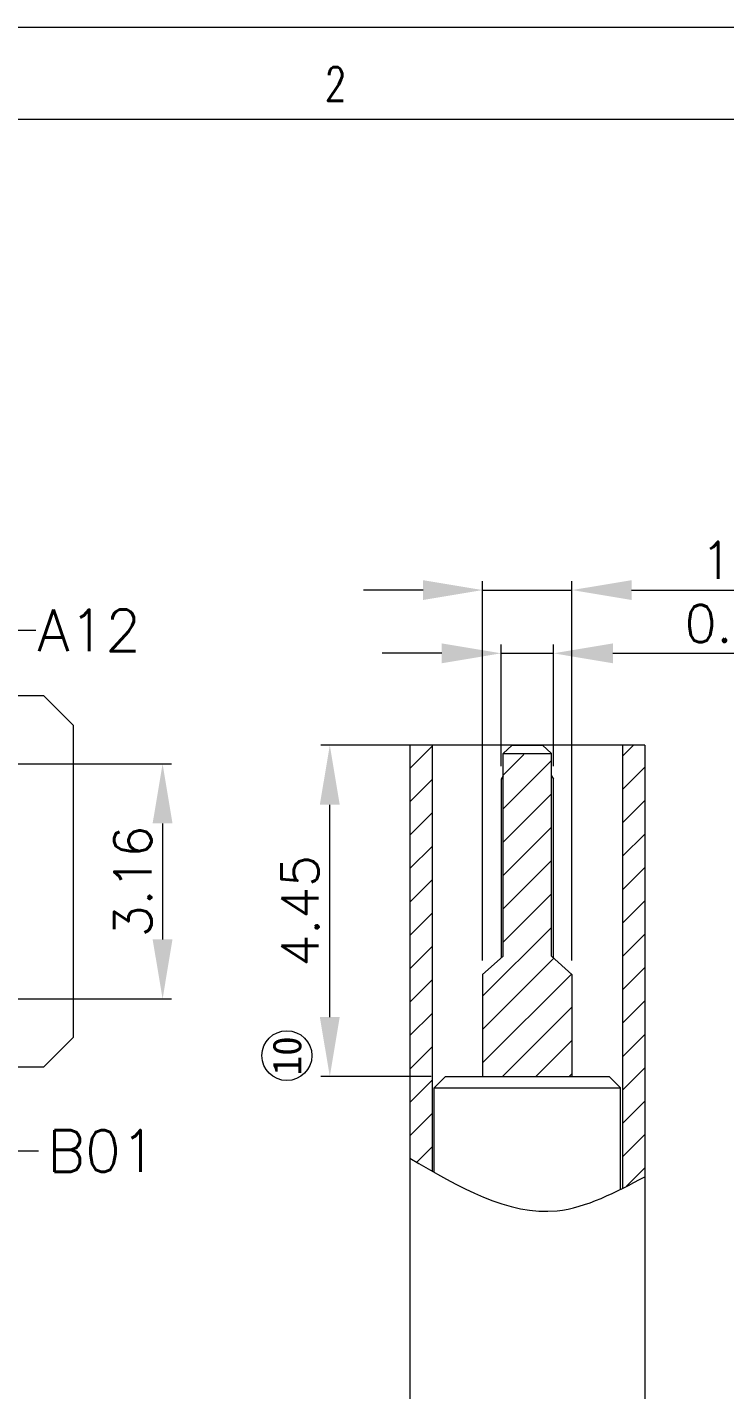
# Model space of a CAD drawing. Extents: x 2510 to 2649, y 709 to 759.
# Drawn here: x 2526.01 to 2535.38, y 740.36 to 758.68 of the extents above; entities that cross this region are included whole.
import ezdxf
from ezdxf.enums import TextEntityAlignment as Align

# ---------------------------------------------------------------- set-up
doc = ezdxf.new("R2010")
doc.units = 0
doc.header["$MEASUREMENT"] = 0
doc.layers.get('0').update_dxf_attribs({"linetype": 'CONTINUOUS', "lineweight": 20})
doc.layers.get('Defpoints').update_dxf_attribs({"linetype": 'CONTINUOUS'})
doc.layers.add('HANBO', color=7, linetype='CONTINUOUS', lineweight=9)
doc.styles.add('ROMANS', font='ROMANS.SHX', dxfattribs={"bigfont": 'gbcbig.shx'})
doc.styles.add('style2', font='')
doc.styles.get('style2').set_extended_font_data('SimSun')
doc.dimstyles.new('汉博电子', dxfattribs={"dimtxt": 0.5, "dimasz": 0.8, "dimexe": 0.12, "dimexo": 0.19, "dimgap": 0.15, "dimtad": 1, "dimzin": 1, "dimdsep": 46, "dimtxsty": 'ROMANS', "dimcen": 2.13, "dimclrd": 3, "dimclre": 3, "dimclrt": 2, "dimazin": 2, "dimtfac": 1, "dimtmove": 0, "dimatfit": 3, "dimfxl": 1, "dimlwd": 13, "dimlwe": 13, "dimarcsym": 0})

# ---------------------------------------------------------------- blocks, each defined once
blk = doc.blocks.new('*D8')
at = {"color": 3, "lineweight": 13, "transparency": 16777216}
for p, q in [((2523.788, 748.778), (2527.949, 748.778)), ((2527.829, 747.978), (2527.829, 746.418)), ((2523.788, 745.618), (2527.949, 745.618))]:
    blk.add_line(p, q, dxfattribs=at)
at = {"color": 3, "transparency": 16777216}
for points in [[(2527.695, 747.978), (2527.962, 747.978), (2527.829, 748.778)], [(2527.695, 746.418), (2527.962, 746.418), (2527.829, 745.618)]]:
    blk.add_solid(points, dxfattribs=at)
at = {"layer": 'Defpoints', "color": 0, "transparency": 16777216}
for p in [(2523.598, 748.778), (2523.598, 745.618), (2527.829, 745.618)]:
    blk.add_point(p, dxfattribs=at)
at = {"color": 2, "transparency": 16777216, "insert": (2527.429, 747.198), "char_height": 0.5, "attachment_point": 5, "rotation": 90, "style": 'ROMANS'}
blk.add_mtext('3.16', dxfattribs=at)
blk = doc.blocks.new('*D110')
at = {"color": 3, "lineweight": 13, "transparency": 16777216}
for p, q in [((2532.378, 748.745), (2532.378, 750.384)), ((2533.078, 748.745), (2533.078, 750.384)), ((2531.578, 750.264), (2530.778, 750.264)), ((2532.378, 750.264), (2533.078, 750.264)), ((2533.878, 750.264), (2536.502, 750.264))]:
    blk.add_line(p, q, dxfattribs=at)
at = {"color": 3, "transparency": 16777216}
for points in [[(2531.578, 750.397), (2531.578, 750.13), (2532.378, 750.264)], [(2533.878, 750.397), (2533.878, 750.13), (2533.078, 750.264)]]:
    blk.add_solid(points, dxfattribs=at)
at = {"layer": 'Defpoints', "color": 0, "transparency": 16777216}
for p in [(2533.078, 750.264), (2532.378, 748.555), (2533.078, 748.555)]:
    blk.add_point(p, dxfattribs=at)
at = {"color": 2, "transparency": 16777216, "insert": (2535.59, 750.664), "char_height": 0.5, "attachment_point": 5, "style": 'ROMANS'}
blk.add_mtext('0.70', dxfattribs=at)
blk = doc.blocks.new('*D111')
at = {"color": 3, "lineweight": 13, "transparency": 16777216}
for p, q in [((2532.128, 746.134), (2532.128, 751.234)), ((2533.328, 746.134), (2533.328, 751.234)), ((2531.328, 751.114), (2530.528, 751.114)), ((2532.128, 751.114), (2533.328, 751.114)), ((2534.128, 751.114), (2536.681, 751.114))]:
    blk.add_line(p, q, dxfattribs=at)
at = {"color": 3, "transparency": 16777216}
for points in [[(2531.328, 751.247), (2531.328, 750.981), (2532.128, 751.114)], [(2534.128, 751.247), (2534.128, 750.981), (2533.328, 751.114)]]:
    blk.add_solid(points, dxfattribs=at)
at = {"layer": 'Defpoints', "color": 0, "transparency": 16777216}
for p in [(2533.328, 751.114), (2532.128, 745.944), (2533.328, 745.944)]:
    blk.add_point(p, dxfattribs=at)
at = {"color": 2, "transparency": 16777216, "insert": (2535.805, 751.514), "char_height": 0.5, "attachment_point": 5, "style": 'ROMANS'}
blk.add_mtext('1.20', dxfattribs=at)
blk = doc.blocks.new('*D116')
at = {"color": 3, "lineweight": 13, "transparency": 16777216}
for p, q in [((2532.333, 749.029), (2529.955, 749.029)), ((2530.075, 745.374), (2530.075, 748.229)), ((2531.438, 744.574), (2529.955, 744.574))]:
    blk.add_line(p, q, dxfattribs=at)
at = {"color": 3, "transparency": 16777216}
for points in [[(2529.941, 748.229), (2530.208, 748.229), (2530.075, 749.029)], [(2529.941, 745.374), (2530.208, 745.374), (2530.075, 744.574)]]:
    blk.add_solid(points, dxfattribs=at)
at = {"layer": 'Defpoints', "color": 0, "transparency": 16777216}
for p in [(2530.075, 749.029), (2532.523, 749.029), (2531.628, 744.574)]:
    blk.add_point(p, dxfattribs=at)
at = {"color": 2, "transparency": 16777216, "insert": (2529.675, 746.801), "char_height": 0.5, "attachment_point": 5, "rotation": 90, "style": 'ROMANS'}
blk.add_mtext('4.45', dxfattribs=at)

msp = doc.modelspace()

# ---------------------------------------------------------------- hatches: boundary and pattern name
at = {"layer": 'HANBO'}
h = msp.add_hatch(dxfattribs=at)
h.set_pattern_fill('ANSI31', color=2, scale=0.1, style=0)
h.set_pattern_definition([(45, (2264.6951, 644.80557), (-0.2245064, 0.2245064), [])])
h.paths.add_polyline_path([(2533.053, 748.904), (2532.403, 748.904), (2532.403, 746.194), (2532.128, 745.944), (2532.128, 744.574), (2533.328, 744.574), (2533.328, 745.944), (2533.053, 746.194)])
h.paths.add_polyline_path([(2534.308, 749.029), (2534.008, 749.029), (2534.008, 743.071), (2534.01, 743.072), (2534.011, 743.072), (2534.012, 743.073), (2534.013, 743.074), (2534.014, 743.074), (2534.015, 743.075), (2534.017, 743.075), (2534.018, 743.076), (2534.019, 743.077), (2534.02, 743.077), (2534.021, 743.078), (2534.022, 743.078), (2534.024, 743.079), (2534.025, 743.08), (2534.026, 743.08), (2534.027, 743.081), (2534.028, 743.081), (2534.029, 743.082), (2534.031, 743.082), (2534.032, 743.083), (2534.033, 743.084), (2534.034, 743.084), (2534.035, 743.085), (2534.037, 743.085), (2534.038, 743.086), (2534.039, 743.087), (2534.04, 743.087), (2534.041, 743.088), (2534.042, 743.088), (2534.044, 743.089), (2534.045, 743.09), (2534.046, 743.09), (2534.047, 743.091), (2534.048, 743.091), (2534.049, 743.092), (2534.051, 743.093), (2534.052, 743.093), (2534.053, 743.094), (2534.054, 743.094), (2534.055, 743.095), (2534.056, 743.096), (2534.058, 743.096), (2534.059, 743.097), (2534.06, 743.097), (2534.061, 743.098), (2534.062, 743.099), (2534.063, 743.099), (2534.065, 743.1), (2534.066, 743.1), (2534.067, 743.101), (2534.068, 743.102), (2534.069, 743.102), (2534.071, 743.103), (2534.072, 743.103), (2534.073, 743.104), (2534.074, 743.105), (2534.075, 743.105), (2534.076, 743.106), (2534.078, 743.106), (2534.079, 743.107), (2534.08, 743.108), (2534.081, 743.108), (2534.082, 743.109), (2534.083, 743.109), (2534.085, 743.11), (2534.086, 743.111), (2534.087, 743.111), (2534.088, 743.112), (2534.089, 743.112), (2534.09, 743.113), (2534.092, 743.114), (2534.093, 743.114), (2534.094, 743.115), (2534.095, 743.115), (2534.096, 743.116), (2534.097, 743.117), (2534.099, 743.117), (2534.1, 743.118), (2534.101, 743.118), (2534.102, 743.119), (2534.103, 743.12), (2534.105, 743.12), (2534.106, 743.121), (2534.107, 743.121), (2534.108, 743.122), (2534.109, 743.123), (2534.11, 743.123), (2534.112, 743.124), (2534.113, 743.124), (2534.114, 743.125), (2534.115, 743.126), (2534.116, 743.126), (2534.117, 743.127), (2534.119, 743.127), (2534.12, 743.128), (2534.121, 743.129), (2534.122, 743.129), (2534.123, 743.13), (2534.124, 743.13), (2534.126, 743.131), (2534.127, 743.132), (2534.128, 743.132), (2534.129, 743.133), (2534.13, 743.134), (2534.131, 743.134), (2534.133, 743.135), (2534.134, 743.135), (2534.135, 743.136), (2534.136, 743.137), (2534.137, 743.137), (2534.138, 743.138), (2534.14, 743.138), (2534.141, 743.139), (2534.142, 743.14), (2534.143, 743.14), (2534.144, 743.141), (2534.146, 743.141), (2534.147, 743.142), (2534.148, 743.143), (2534.149, 743.143), (2534.15, 743.144), (2534.151, 743.145), (2534.153, 743.145), (2534.154, 743.146), (2534.155, 743.146), (2534.156, 743.147), (2534.157, 743.148), (2534.158, 743.148), (2534.16, 743.149), (2534.161, 743.149), (2534.162, 743.15), (2534.163, 743.151), (2534.164, 743.151), (2534.165, 743.152), (2534.167, 743.152), (2534.168, 743.153), (2534.169, 743.154), (2534.17, 743.154), (2534.171, 743.155), (2534.172, 743.156), (2534.174, 743.156), (2534.175, 743.157), (2534.176, 743.157), (2534.177, 743.158), (2534.178, 743.159), (2534.18, 743.159), (2534.181, 743.16), (2534.182, 743.16), (2534.183, 743.161), (2534.184, 743.162), (2534.185, 743.162), (2534.187, 743.163), (2534.188, 743.164), (2534.189, 743.164), (2534.19, 743.165), (2534.191, 743.165), (2534.192, 743.166), (2534.194, 743.167), (2534.195, 743.167), (2534.196, 743.168), (2534.197, 743.168), (2534.198, 743.169), (2534.199, 743.17), (2534.201, 743.17), (2534.202, 743.171), (2534.203, 743.171), (2534.204, 743.172), (2534.205, 743.173), (2534.206, 743.173), (2534.208, 743.174), (2534.209, 743.175), (2534.21, 743.175), (2534.211, 743.176), (2534.212, 743.176), (2534.213, 743.177), (2534.215, 743.178), (2534.216, 743.178), (2534.217, 743.179), (2534.218, 743.18), (2534.219, 743.18), (2534.221, 743.181), (2534.222, 743.181), (2534.223, 743.182), (2534.224, 743.183), (2534.225, 743.183), (2534.226, 743.184), (2534.228, 743.184), (2534.229, 743.185), (2534.23, 743.186), (2534.231, 743.186), (2534.232, 743.187), (2534.233, 743.188), (2534.235, 743.188), (2534.236, 743.189), (2534.237, 743.189), (2534.238, 743.19), (2534.239, 743.191), (2534.24, 743.191), (2534.242, 743.192), (2534.243, 743.192), (2534.244, 743.193), (2534.245, 743.194), (2534.246, 743.194), (2534.247, 743.195), (2534.249, 743.196), (2534.25, 743.196), (2534.251, 743.197), (2534.252, 743.197), (2534.253, 743.198), (2534.254, 743.199), (2534.256, 743.199), (2534.257, 743.2), (2534.258, 743.201), (2534.259, 743.201), (2534.26, 743.202), (2534.262, 743.202), (2534.263, 743.203), (2534.264, 743.204), (2534.265, 743.204), (2534.266, 743.205), (2534.267, 743.205), (2534.269, 743.206), (2534.27, 743.207), (2534.271, 743.207), (2534.272, 743.208), (2534.273, 743.209), (2534.274, 743.209), (2534.276, 743.21), (2534.277, 743.21), (2534.278, 743.211), (2534.279, 743.212), (2534.28, 743.212), (2534.281, 743.213), (2534.283, 743.214), (2534.284, 743.214), (2534.285, 743.215), (2534.286, 743.215), (2534.287, 743.216), (2534.288, 743.217), (2534.29, 743.217), (2534.291, 743.218), (2534.292, 743.218), (2534.293, 743.219), (2534.294, 743.22), (2534.296, 743.22), (2534.297, 743.221), (2534.298, 743.222), (2534.299, 743.222), (2534.3, 743.223), (2534.301, 743.223), (2534.303, 743.224), (2534.304, 743.225), (2534.305, 743.225), (2534.306, 743.226), (2534.307, 743.227), (2534.308, 743.227)])
h.paths.add_polyline_path([(2531.448, 749.029), (2531.148, 749.029), (2531.148, 743.478), (2531.15, 743.477), (2531.151, 743.476), (2531.152, 743.476), (2531.153, 743.475), (2531.154, 743.474), (2531.155, 743.474), (2531.157, 743.473), (2531.158, 743.472), (2531.159, 743.472), (2531.16, 743.471), (2531.161, 743.47), (2531.162, 743.47), (2531.164, 743.469), (2531.165, 743.468), (2531.166, 743.467), (2531.167, 743.467), (2531.168, 743.466), (2531.169, 743.465), (2531.171, 743.465), (2531.172, 743.464), (2531.173, 743.463), (2531.174, 743.463), (2531.175, 743.462), (2531.177, 743.461), (2531.178, 743.461), (2531.179, 743.46), (2531.18, 743.459), (2531.181, 743.459), (2531.182, 743.458), (2531.184, 743.457), (2531.185, 743.456), (2531.186, 743.456), (2531.187, 743.455), (2531.188, 743.454), (2531.189, 743.454), (2531.191, 743.453), (2531.192, 743.452), (2531.193, 743.452), (2531.194, 743.451), (2531.195, 743.45), (2531.196, 743.45), (2531.198, 743.449), (2531.199, 743.448), (2531.2, 743.448), (2531.201, 743.447), (2531.202, 743.446), (2531.203, 743.445), (2531.205, 743.445), (2531.206, 743.444), (2531.207, 743.443), (2531.208, 743.443), (2531.209, 743.442), (2531.211, 743.441), (2531.212, 743.441), (2531.213, 743.44), (2531.214, 743.439), (2531.215, 743.439), (2531.216, 743.438), (2531.218, 743.437), (2531.219, 743.437), (2531.22, 743.436), (2531.221, 743.435), (2531.222, 743.434), (2531.223, 743.434), (2531.225, 743.433), (2531.226, 743.432), (2531.227, 743.432), (2531.228, 743.431), (2531.229, 743.43), (2531.23, 743.43), (2531.232, 743.429), (2531.233, 743.428), (2531.234, 743.428), (2531.235, 743.427), (2531.236, 743.426), (2531.237, 743.426), (2531.239, 743.425), (2531.24, 743.424), (2531.241, 743.423), (2531.242, 743.423), (2531.243, 743.422), (2531.244, 743.421), (2531.246, 743.421), (2531.247, 743.42), (2531.248, 743.419), (2531.249, 743.419), (2531.25, 743.418), (2531.252, 743.417), (2531.253, 743.417), (2531.254, 743.416), (2531.255, 743.415), (2531.256, 743.415), (2531.257, 743.414), (2531.259, 743.413), (2531.26, 743.413), (2531.261, 743.412), (2531.262, 743.411), (2531.263, 743.41), (2531.264, 743.41), (2531.266, 743.409), (2531.267, 743.408), (2531.268, 743.408), (2531.269, 743.407), (2531.27, 743.406), (2531.271, 743.406), (2531.273, 743.405), (2531.274, 743.404), (2531.275, 743.404), (2531.276, 743.403), (2531.277, 743.402), (2531.278, 743.402), (2531.28, 743.401), (2531.281, 743.4), (2531.282, 743.4), (2531.283, 743.399), (2531.284, 743.398), (2531.286, 743.397), (2531.287, 743.397), (2531.288, 743.396), (2531.289, 743.395), (2531.29, 743.395), (2531.291, 743.394), (2531.293, 743.393), (2531.294, 743.393), (2531.295, 743.392), (2531.296, 743.391), (2531.297, 743.391), (2531.298, 743.39), (2531.3, 743.389), (2531.301, 743.389), (2531.302, 743.388), (2531.303, 743.387), (2531.304, 743.387), (2531.305, 743.386), (2531.307, 743.385), (2531.308, 743.384), (2531.309, 743.384), (2531.31, 743.383), (2531.311, 743.382), (2531.312, 743.382), (2531.314, 743.381), (2531.315, 743.38), (2531.316, 743.38), (2531.317, 743.379), (2531.318, 743.378), (2531.319, 743.378), (2531.321, 743.377), (2531.322, 743.376), (2531.323, 743.376), (2531.324, 743.375), (2531.325, 743.374), (2531.327, 743.374), (2531.328, 743.373), (2531.329, 743.372), (2531.33, 743.372), (2531.331, 743.371), (2531.332, 743.37), (2531.334, 743.369), (2531.335, 743.369), (2531.336, 743.368), (2531.337, 743.367), (2531.338, 743.367), (2531.339, 743.366), (2531.341, 743.365), (2531.342, 743.365), (2531.343, 743.364), (2531.344, 743.363), (2531.345, 743.363), (2531.346, 743.362), (2531.348, 743.361), (2531.349, 743.361), (2531.35, 743.36), (2531.351, 743.359), (2531.352, 743.359), (2531.353, 743.358), (2531.355, 743.357), (2531.356, 743.357), (2531.357, 743.356), (2531.358, 743.355), (2531.359, 743.355), (2531.361, 743.354), (2531.362, 743.353), (2531.363, 743.352), (2531.364, 743.352), (2531.365, 743.351), (2531.366, 743.35), (2531.368, 743.35), (2531.369, 743.349), (2531.37, 743.348), (2531.371, 743.348), (2531.372, 743.347), (2531.373, 743.346), (2531.375, 743.346), (2531.376, 743.345), (2531.377, 743.344), (2531.378, 743.344), (2531.379, 743.343), (2531.38, 743.342), (2531.382, 743.342), (2531.383, 743.341), (2531.384, 743.34), (2531.385, 743.34), (2531.386, 743.339), (2531.387, 743.338), (2531.389, 743.338), (2531.39, 743.337), (2531.391, 743.336), (2531.392, 743.336), (2531.393, 743.335), (2531.394, 743.334), (2531.396, 743.334), (2531.397, 743.333), (2531.398, 743.332), (2531.399, 743.332), (2531.4, 743.331), (2531.402, 743.33), (2531.403, 743.329), (2531.404, 743.329), (2531.405, 743.328), (2531.406, 743.327), (2531.407, 743.327), (2531.409, 743.326), (2531.41, 743.325), (2531.411, 743.325), (2531.412, 743.324), (2531.413, 743.323), (2531.414, 743.323), (2531.416, 743.322), (2531.417, 743.321), (2531.418, 743.321), (2531.419, 743.32), (2531.42, 743.319), (2531.421, 743.319), (2531.423, 743.318), (2531.424, 743.317), (2531.425, 743.317), (2531.426, 743.316), (2531.427, 743.315), (2531.428, 743.315), (2531.43, 743.314), (2531.431, 743.313), (2531.432, 743.313), (2531.433, 743.312), (2531.434, 743.311), (2531.436, 743.311), (2531.437, 743.31), (2531.438, 743.309), (2531.439, 743.309), (2531.44, 743.308), (2531.441, 743.307), (2531.443, 743.307), (2531.444, 743.306), (2531.445, 743.305), (2531.446, 743.305), (2531.447, 743.304), (2531.448, 743.303)])

# ---------------------------------------------------------------- linework, layer by layer
at = {"layer": 'HANBO', "color": 7, "linetype": 'Continuous'}
for p, q in [((2525.448, 749.698), (2526.228, 749.698)), ((2526.228, 749.698), (2526.628, 749.298)), ((2526.628, 749.298), (2526.628, 745.098)), ((2531.148, 749.029), (2531.148, 738.729)), ((2534.308, 749.029), (2531.148, 749.029)), ((2531.448, 749.029), (2531.448, 743.303)), ((2532.403, 748.919), (2532.523, 749.029)), ((2532.523, 749.029), (2532.933, 749.029)), ((2533.053, 748.919), (2532.933, 749.029)), ((2534.008, 749.029), (2534.008, 743.071)), ((2534.308, 749.029), (2534.308, 738.729)), ((2532.403, 746.194), (2532.403, 748.919)), ((2532.403, 748.919), (2533.053, 748.919)), ((2533.053, 746.194), (2533.053, 748.919)), ((2532.378, 748.574), (2532.378, 746.171)), ((2533.078, 746.171), (2533.078, 748.574)), ((2532.128, 745.944), (2532.403, 746.194)), ((2533.053, 746.194), (2533.328, 745.944)), ((2532.128, 745.944), (2532.128, 744.574)), ((2533.328, 745.944), (2533.328, 744.574)), ((2526.628, 745.098), (2526.228, 744.698)), ((2526.228, 744.698), (2525.448, 744.698)), ((2531.628, 744.574), (2531.478, 744.424)), ((2531.478, 743.286), (2531.478, 744.424)), ((2531.478, 744.424), (2533.978, 744.424)), ((2531.628, 744.574), (2533.828, 744.574)), ((2533.828, 744.574), (2533.978, 744.424)), ((2533.978, 743.056), (2533.978, 744.424))]:
    msp.add_line(p, q, dxfattribs=at)
at = {"layer": 'HANBO'}
for p, q in [((2532.403, 748.616), (2532.378, 748.574)), ((2533.053, 748.616), (2533.078, 748.574))]:
    msp.add_line(p, q, dxfattribs=at)
at = {"layer": 'HANBO', "linetype": 'Continuous', "lineweight": 0}
for points in [[(2510.313, 758.681), (2579.905, 758.681), (2579.905, 709.298), (2510.313, 709.298)], [(2511.548, 757.446), (2578.671, 757.446), (2578.673, 710.532), (2511.548, 710.532)]]:
    msp.add_lwpolyline(points, close=True, dxfattribs=at)
at = {"layer": 'HANBO', "color": 3, "ltscale": 2}
msp.add_circle((2529.499, 744.855), 0.335, dxfattribs=at)
at = {"layer": 'HANBO'}
msp.add_spline([(2531.148, 743.478), (2533.128, 742.77), (2534.308, 743.227)], degree=3, dxfattribs=at)

# ---------------------------------------------------------------- texts
at = {"layer": 'HANBO', "style": 'ROMANS', "width": 0.75}
msp.add_text('2', height=0.453, dxfattribs=at).set_placement((2530.152, 757.693), align=Align.CENTER)
at = {"layer": 'HANBO', "color": 3, "style": 'style2'}
msp.add_text('10', height=0.3866, rotation=90, dxfattribs=at).set_placement((2529.692, 744.589))
at = {"layer": 'HANBO', "color": 2, "char_height": 0.56, "attachment_point": 1, "style": 'ROMANS'}
for s, insert in [('\\A1;A12', (2526.147, 750.851)), ('\\A1;B01', (2526.283, 743.854))]:
    msp.add_mtext(s, dxfattribs=dict(at, insert=insert))

# ---------------------------------------------------------------- dimensions: what is measured, and where the dimension line sits
at = {"color": 2}
for base, p1, p2, picture, middle in [((2533.328, 751.114), (2532.128, 745.944), (2533.328, 745.944), '*D111', (2535.805, 751.114)), ((2533.078, 750.264), (2532.378, 748.555), (2533.078, 748.555), '*D110', (2535.59, 750.264))]:
    dim = msp.add_linear_dim(base=base, p1=p1, p2=p2, dimstyle='汉博电子', dxfattribs=at)
    dim.commit()
    dim.dimension.update_dxf_attribs({"geometry": picture, "text_midpoint": middle, "dimtype": 160})
dim = msp.add_linear_dim(base=(2530.074662759, 749.02895906), p1=(2531.628394244, 744.57395906), p2=(2532.523394243, 749.02895906), angle=90, dimstyle='汉博电子', dxfattribs=at)
dim.commit()
dim.dimension.update_dxf_attribs({"geometry": '*D116', "text_midpoint": (2529.674662759, 746.80145906)})
dim = msp.add_linear_dim(base=(2527.829, 745.618), p1=(2523.598, 748.778), p2=(2523.598, 745.618), angle=90, dimstyle='汉博电子', dxfattribs=at)
dim.commit()
dim.dimension.update_dxf_attribs({"geometry": '*D8', "text_midpoint": (2527.829, 747.198), "dimtype": 160})

# ---------------------------------------------------------------- leaders
at = {"color": 2, "annotation_type": 0, "has_hookline": 1, "hookline_direction": 0}
for points in [[(2523.378, 747.548), (2525.705, 750.573), (2526.125, 750.573)], [(2523.378, 746.848), (2525.576, 743.574), (2526.16, 743.574)]]:
    msp.add_leader(points, dimstyle='汉博电子', override={"dimgap": 0.1, "dimtad": 0}, dxfattribs=at)

doc.saveas('drawing.dxf')
